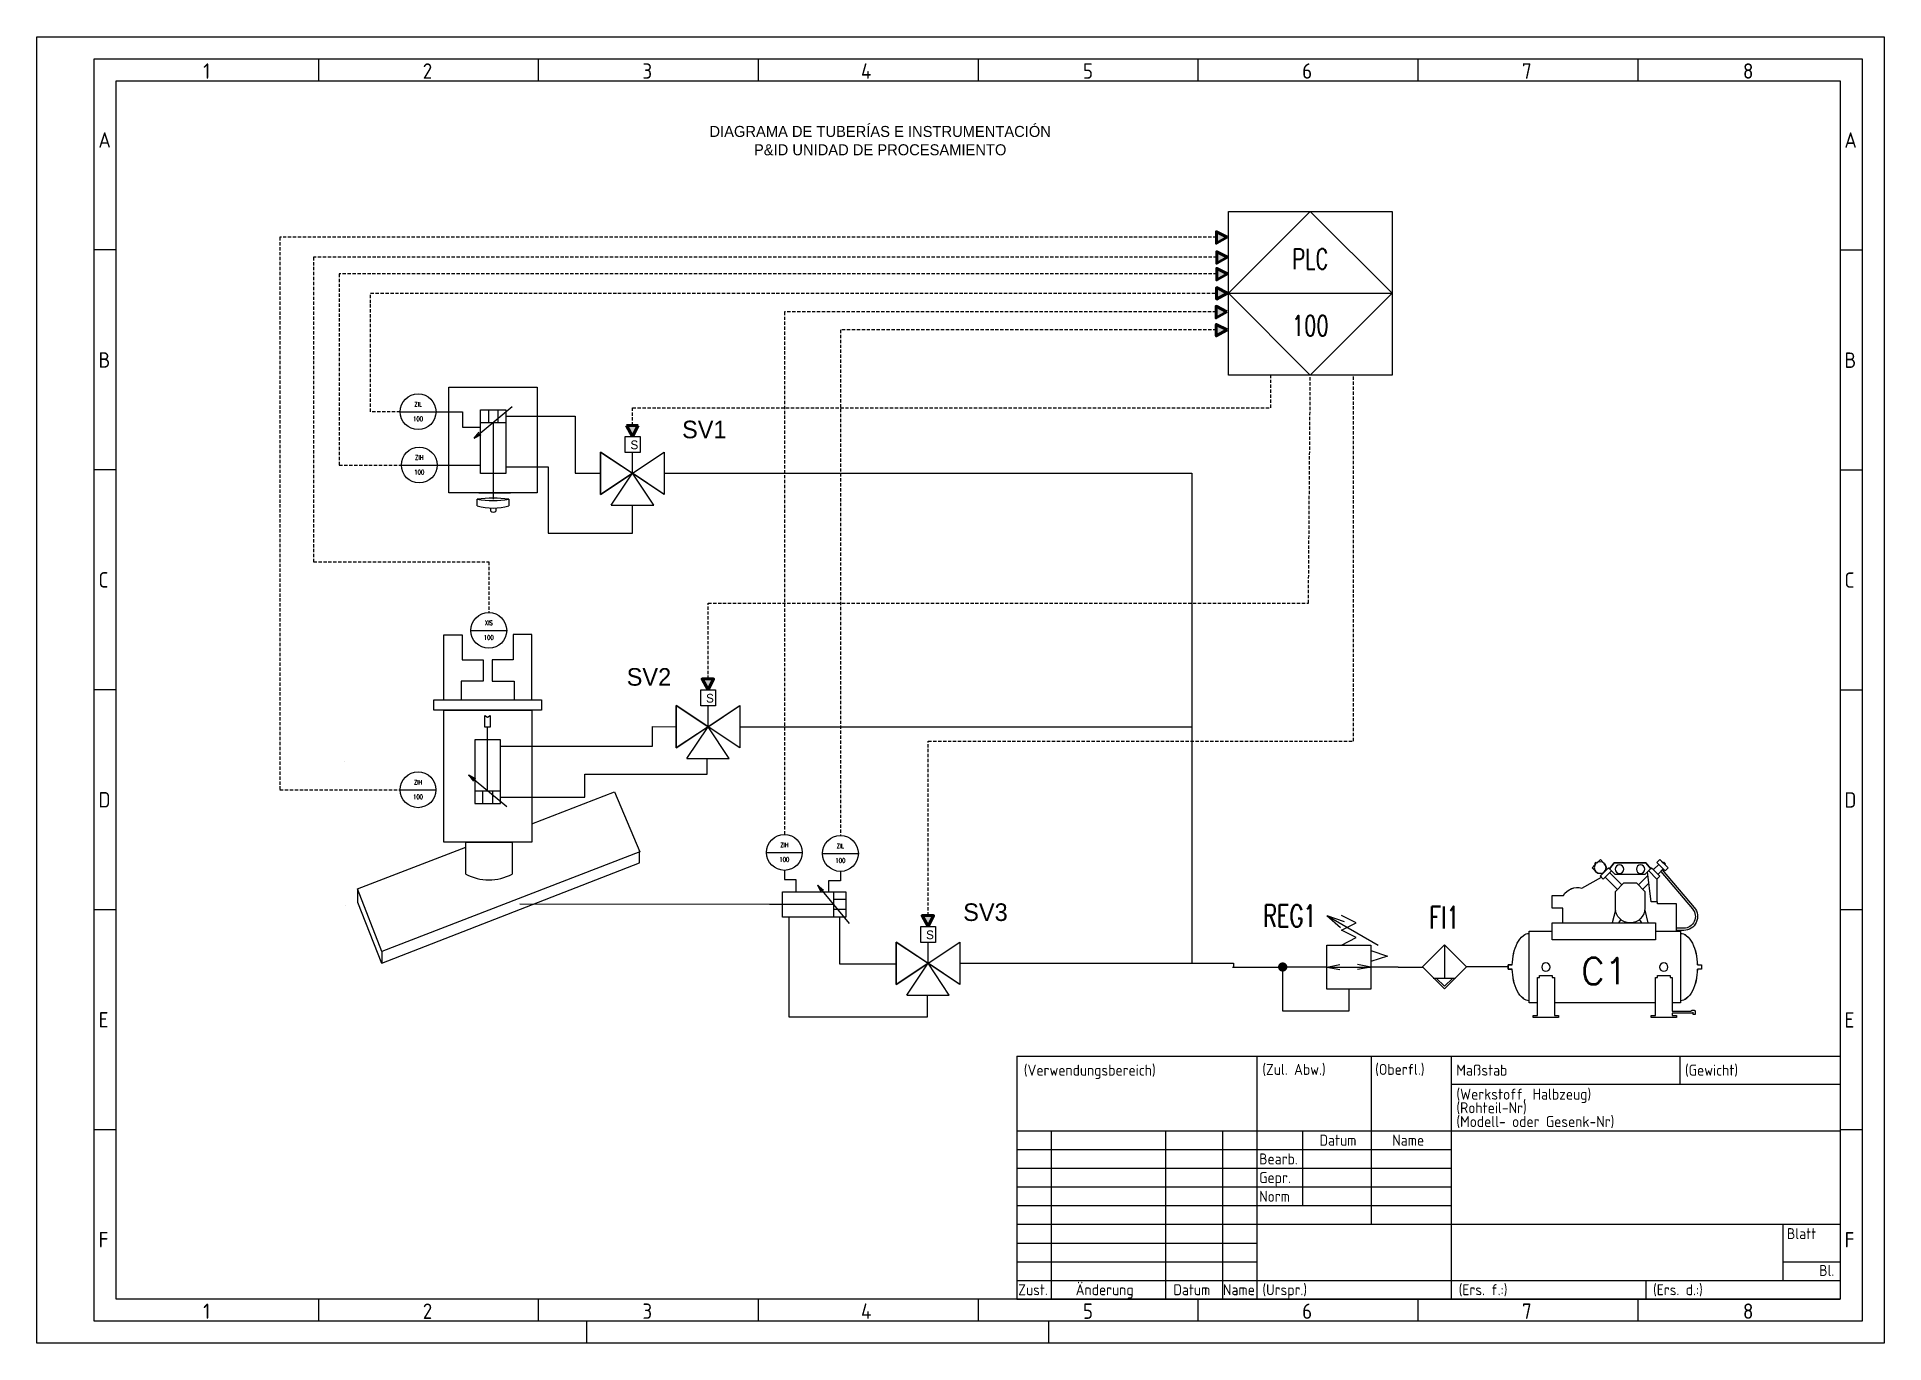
# Model space of a CAD drawing. Header units: millimetres. Extents: x 0 to 420, y 0 to 297.
import ezdxf
from ezdxf.enums import TextEntityAlignment as Align

# ---------------------------------------------------------------- set-up
doc = ezdxf.new("R2010")
doc.units = ezdxf.units.MM
doc.header["$LTSCALE"] = 6
doc.linetypes.add('DASHED', pattern=[0.75, 0.5, -0.25])
doc.linetypes.add('HIDDEN2', pattern=[0.1875, 0.125, -0.0625])
for name, color, linetype in [('025', 1, 'Continuous'), ('035', 5, 'Continuous'), ('05', 6, 'Continuous'), ('07', 7, 'Continuous'), ('RED_2.5mm^2', 1, 'Continuous'), ('SYMS', 7, 'Continuous'), ('TAGS', 51, 'Continuous')]:
    doc.layers.add(name, color=color, linetype=linetype)
doc.layers.add('Señal neumatica', color=1, linetype='Pneumatic Signal', lineweight=25, transparency=0.05)
doc.styles.add('ISO Proportional', font='isocp.shx')
doc.styles.add('WD', font='romans.shx')
doc.linetypes.add('Pneumatic Signal', pattern='A,0.25,[130,ltypeshp.shx,S=0.1,R=-30,X=0,Y=0],0.04,[130,ltypeshp.shx,S=0.1,R=-30,X=0,Y=0],1', length=1.29)

# ---------------------------------------------------------------- blocks, each defined once
blk = doc.blocks.new('DIN_border_a3')
at = {"layer": '035'}
for p, q in [((64, 292), (64, 287)), ((114, 292), (114, 287)), ((164, 292), (164, 287)), ((214, 292), (214, 287)), ((264, 292), (264, 287)), ((314, 292), (314, 287)), ((364, 292), (364, 287)), ((17.97, 248.58), (12.98, 248.58)), ((414.97, 248.54), (409.98, 248.54)), ((17.98, 198.54), (13, 198.54)), ((414.98, 198.5), (410, 198.5)), ((17.98, 148.54), (13, 148.54)), ((414.98, 148.5), (410, 148.5)), ((17.98, 98.54), (13, 98.54)), ((414.98, 98.5), (410, 98.5)), ((18, 48.5), (13.02, 48.5)), ((415, 48.46), (410.02, 48.46)), ((64, 10), (64, 5)), ((114, 10), (114, 5)), ((164, 10), (164, 5)), ((214, 10), (214, 5)), ((264, 10), (264, 5)), ((314, 10), (314, 5)), ((364, 10), (364, 5)), ((125, 0), (125, 5)), ((230, 5), (230, 0))]:
    blk.add_line(p, q, dxfattribs=at)
for points in [[(0, 297), (420, 297), (420, 0), (0, 0)], [(18, 287), (410, 287), (410, 10), (18, 10)]]:
    blk.add_lwpolyline(points, close=True, dxfattribs=at)
at = {"layer": '07'}
blk.add_lwpolyline([(13, 292), (415, 292), (415, 5), (13, 5)], close=True, dxfattribs=at)
at = {"layer": '035', "style": 'ISO Proportional'}
for s, p in [('1', (37.81, 287.5)), ('2', (87.73, 287.5)), ('3', (137.68, 287.5)), ('4', (187.38, 287.5)), ('5', (237.84, 287.5)), ('6', (287.69, 287.5)), ('7', (337.67, 287.5)), ('8', (387.92, 287.5)), ('A', (13.98, 271.83)), ('A', (410.98, 271.79)), ('B', (14, 221.79)), ('B', (411, 221.75)), ('C', (14, 171.79)), ('C', (411, 171.75)), ('D', (14, 121.79)), ('D', (411, 121.75)), ('E', (14.02, 71.75)), ('E', (411.02, 71.72)), ('F', (14.02, 21.75)), ('F', (411.02, 21.72)), ('1', (37.81, 5.5)), ('2', (87.73, 5.5)), ('3', (137.68, 5.5)), ('4', (187.38, 5.5)), ('5', (237.84, 5.5)), ('6', (287.69, 5.5)), ('7', (337.67, 5.5)), ('8', (387.92, 5.5))]:
    blk.add_text(s, height=3.5, dxfattribs=at).set_placement(p)
blk = doc.blocks.new('DIN_tblock_a3')
at = {"layer": '035'}
for p, q in [((-106.6, 55.25), (-106.6, 17)), ((-36.4, 55.25), (-36.4, 48.88)), ((-88.4, 48.88), (0, 48.88)), ((-179.4, 38.25), (-179.4, 0)), ((-153.4, 38.25), (-153.4, 0)), ((-140.4, 38.25), (-140.4, 0)), ((-122.2, 38.25), (-122.2, 21.25)), ((-187.2, 34), (-88.4, 34)), ((-187.2, 29.75), (-88.4, 29.75)), ((-187.2, 25.5), (-88.4, 25.5)), ((-187.2, 21.25), (-88.4, 21.25)), ((-187.2, 17), (-132.6, 17)), ((-187.2, 12.75), (-132.6, 12.75)), ((-187.2, 8.5), (-132.6, 8.5)), ((-13, 8.5), (0, 8.5)), ((-187.2, 4.25), (0, 4.25)), ((-44.2, 4.25), (-44.2, 0))]:
    blk.add_line(p, q, dxfattribs=at)
at = {"layer": '07'}
for p, q in [((-187.2, 55.25), (-187.2, 0)), ((-187.2, 55.25), (0, 55.25)), ((-132.6, 55.25), (-132.6, 0)), ((-88.4, 55.25), (-88.4, 0)), ((0, 55.25), (0, 0)), ((-187.2, 38.25), (0, 38.25)), ((-132.6, 17), (0, 17)), ((-13, 17), (-13, 4.25)), ((-187.2, 0), (0, 0)), ((-187.2, 0), (0, 0))]:
    blk.add_line(p, q, dxfattribs=at)
at = {"flags": 1}
blk.add_attdef('WD_TB', (-126.5, 11.32), '', height=2.5, dxfattribs=at)
at = {"layer": '025', "style": 'ISO Proportional'}
for s, p in [('(Verwendungsbereich)', (-185.6, 50.81)), ('Maßstab', (-87.27, 50.81)), ('(Gewicht)', (-35.27, 50.81)), ('(Werkstoff, Halbzeug)', (-87.24, 45.35)), ('(Rohteil-Nr)', (-87.24, 42.26)), ('(Modell- oder Gesenk-Nr)', (-87.24, 39.12)), ('Datum', (-118.37, 34.88)), ('Name', (-101.83, 34.88)), ('Bearb.', (-132.1, 30.62)), ('Gepr.', (-132.1, 26.38)), ('Norm', (-132.1, 22.12)), ('Blatt', (-12.09, 13.63)), ('Bl.', (-4.76, 5.26)), ('Zust.', (-186.89, 0.88)), ('Änderung', (-173.81, 0.88)), ('Datum', (-151.59, 0.88)), ('Name', (-140.32, 0.88)), ('(Urspr.)', (-131.35, 0.88)), ('(Ers. f.:) ', (-86.72, 0.88)), ('(Ers. d.:) ', (-42.52, 0.88))]:
    blk.add_text(s, height=2.5, dxfattribs=at).set_placement(p)
at = {"layer": '025', "char_height": 2.5, "attachment_point": 1, "style": 'ISO Proportional'}
for s, insert, width in [('(Zul. Abw.)', (-131.37, 53.48), 24.7674), ('(Oberfl.)', (-105.71, 53.48), 17.3141)]:
    blk.add_mtext(s, dxfattribs=dict(at, insert=insert, width=width))
at = {"layer": '025', "style": 'ISO Proportional'}
for tag, p in [('MAßSTAB', (-71.61, 50.81)), ('BEARBEIT.', (-121.54, 30.71)), ('GEPRÜFT', (-121.54, 26.46)), ('NAME', (-105.28, 30.71)), ('NAME', (-105.28, 26.46))]:
    blk.add_attdef(tag, p, '', height=2.5, dxfattribs=at)
at = {"layer": '05', "style": 'ISO Proportional'}
for tag, p in [('BENENNUNG', (-44.41, 27.21)), ('ZEICHNUNGSNUMMER', (-50.75, 10.32))]:
    blk.add_attdef(tag, text='', height=5, dxfattribs=at).set_placement(p, align=Align.MIDDLE)
blk = doc.blocks.new('HIN1_INFRONT_MAIN_PLC')
for p, q in [((-0.5, -0.5), (-0.5, 0.5)), ((-0.5, 0.5), (0.5, 0.5)), ((0.5, 0.5), (0.5, -0.5)), ((0.5, -0.5), (-0.5, -0.5))]:
    blk.add_line(p, q)
at = {"ltscale": 0.127}
blk.add_line((-0.5, 0), (0.5, 0), dxfattribs=at)
at = {"ltscale": 25.4, "flags": 128}
blk.add_lwpolyline([(0, 0.5), (-0.5, 0), (0, -0.5), (0.5, 0)], close=True, dxfattribs=at)
at = {"ltscale": 3.2258, "flags": 128}
blk.add_lwpolyline([(0, 0.5), (-0.5, 0), (0, -0.5), (0.5, 0)], close=True, dxfattribs=at)
blk.add_lwpolyline([(0, 0.5), (-0.5, 0), (0, -0.5), (0.5, 0)], close=True, dxfattribs=at)
at = {"style": 'WD', "width": 0.7}
for tag, p, height in [('TERM04', (0.021, 0.531), 0.0625), ('X2TERM04', (0, 0.5), 0.005), ('X4TERM01', (-0.5, 0), 0.005), ('X1TERM03', (0.5, 0), 0.005), ('TERM03', (0.522, 0.018), 0.0625), ('RATING1', (0.548, -0.168), 0.125), ('DESC1', (0.548, -0.327), 0.125), ('DESC2', (0.548, -0.517), 0.125), ('X8TERM02', (0, -0.5), 0.005), ('TERM02', (0.023, -0.581), 0.0625), ('DESC3', (0.548, -0.697), 0.125), ('WDTAGALT', (0.548, -0.872), 0.125)]:
    blk.add_attdef(tag, p, '', height=height, dxfattribs=at)
for tag, height, p in [('INST', 0.125, (-0.582, 0.416)), ('LOC', 0.125, (-0.582, 0.254)), ('TERM01', 0.0625, (-0.524, 0.018))]:
    blk.add_attdef(tag, text='', height=height, dxfattribs=at).set_placement(p, align=Align.RIGHT)
blk.add_attdef('XREF', text='', height=0.0625, rotation=0.0625, dxfattribs=at).set_placement((0.63, 0.377), align=Align.TOP_CENTER)
for tag, p in [('TAG1_PART1', (0, 0.147)), ('TAG1_PART2', (0, -0.26))]:
    blk.add_attdef(tag, text='', height=0.125, dxfattribs=at).set_placement(p, align=Align.CENTER)
at = {"style": 'WD', "width": 0.7, "flags": 1}
for tag, p in [('WDTYPE', (-0.577, -0.17)), ('FAMILY', (-0.579, -0.223)), ('CAT', (-0.587, -0.253)), ('MFG', (-0.586, -0.28)), ('ASSYCODE', (-0.566, -0.306))]:
    blk.add_attdef(tag, text='', height=0.01, dxfattribs=at).set_placement(p, align=Align.CENTER)
blk = doc.blocks.new('HCY1_SGL_VAR_CUSH')
for p, q in [((0.031, 0), (0, 0)), ((0.031, 0.062), (0.031, -0.563)), ((0.281, 0.062), (0.031, 0.062)), ((0.109, -0.062), (0.109, 0.062)), ((0.203, 0.062), (0.203, -0.062)), ((0.281, -0.563), (0.281, 0.062)), ((0.281, -0.062), (0.031, -0.062)), ((0.156, -0.062), (0.156, -0.688)), ((0.344, -0.218), (0.275, -0.181)), ((0.344, -0.218), (0.295, -0.158)), ((0.031, -0.5), (0, -0.5)), ((0.031, -0.563), (0.281, -0.563))]:
    blk.add_line(p, q)
blk.add_lwpolyline([(0.344, -0.218), (-0.031, 0.093), (-0.031, 0.093)])
at = {"style": 'WD'}
for tag, p, height, flags in [('WDBLKNAM', (0.218, 0.25), 0.01, 9), ('FAMILY', (0.219, 0.219), 0.01, 9), ('X4TERM01', (0, 0), 0.005, 1), ('WDTYPE', (0.062, 0.062), 0.01, 1), ('X4TERM02', (0, -0.5), 0.005, 1)]:
    blk.add_attdef(tag, p, '', height=height, dxfattribs=dict(at, flags=flags))
at = {"linetype": 'Continuous', "style": 'WD', "flags": 9}
for tag, p in [('CAT', (0.219, 0.188)), ('ASSYCODE', (0.219, 0.125)), ('MFG', (0.219, 0.156))]:
    blk.add_attdef(tag, p, '', height=0.01, dxfattribs=at)
at = {"style": 'WD', "width": 0.7}
for tag, height, p in [('TERM01', 0.0625, (-0.062, 0.031)), ('TERM02', 0.0625, (-0.062, -0.469)), ('DESC1', 0.125, (0.062, -0.75)), ('DESC2', 0.125, (0.077, -0.906)), ('DESC3', 0.125, (0.077, -1.062)), ('WDTAGALT', 0.125, (0.077, -1.219))]:
    blk.add_attdef(tag, text='', height=height, dxfattribs=at).set_placement(p, align=Align.RIGHT)
at = {"style": 'WD'}
blk.add_attdef('XREF', (0.406, 0), '', height=0.0625, dxfattribs=at)
at = {"style": 'WD', "width": 0.7}
for tag, p in [('INST', (0.406, -0.156)), ('TAG1', (0.406, -0.469)), ('LOC', (0.406, -0.312)), ('RATING1', (0.25, -0.75))]:
    blk.add_attdef(tag, p, '', height=0.125, dxfattribs=at)
blk = doc.blocks.new('HIN1_INFRONT_MAIN')
at = {"ltscale": 0.127}
blk.add_line((-0.5, 0), (0.5, 0), dxfattribs=at)
at = {"ltscale": 3.2258}
blk.add_circle((0, 0), 0.5, dxfattribs=at)
at = {"style": 'WD', "width": 0.7}
for tag, height, p in [('INST', 0.125, (-0.481, 0.455)), ('TERM01', 0.0625, (-0.524, 0.018)), ('LOC', 0.125, (-0.481, 0.293))]:
    blk.add_attdef(tag, text='', height=height, dxfattribs=at).set_placement(p, align=Align.RIGHT)
for tag, p, height in [('TERM04', (0.021, 0.531), 0.0625), ('X4TERM01', (-0.5, 0), 0.005), ('X2TERM04', (0, 0.5), 0.005), ('X1TERM03', (0.5, 0), 0.005), ('TERM03', (0.522, 0.018), 0.0625), ('X8TERM02', (0, -0.5), 0.005), ('RATING1', (0.513, -0.162), 0.125), ('DESC1', (0.513, -0.321), 0.125), ('DESC2', (0.513, -0.51), 0.125), ('TERM02', (0.023, -0.581), 0.0625), ('WDTAGALT', (0.513, -0.866), 0.125), ('DESC3', (0.513, -0.691), 0.125)]:
    blk.add_attdef(tag, p, '', height=height, dxfattribs=at)
for tag, p in [('TAG1_PART1', (0, 0.147)), ('TAG1_PART2', (0, -0.26))]:
    blk.add_attdef(tag, text='', height=0.125, dxfattribs=at).set_placement(p, align=Align.CENTER)
blk.add_attdef('XREF', text='', height=0.0625, rotation=0.0625, dxfattribs=at).set_placement((0.546, 0.412), align=Align.TOP_CENTER)
at = {"style": 'WD', "width": 0.7, "flags": 1}
for tag, p in [('WDTYPE', (-0.535, -0.17)), ('CAT', (-0.546, -0.253)), ('MFG', (-0.544, -0.28)), ('FAMILY', (-0.537, -0.223)), ('ASSYCODE', (-0.525, -0.306))]:
    blk.add_attdef(tag, text='', height=0.01, dxfattribs=at).set_placement(p, align=Align.CENTER)
blk = doc.blocks.new('HGVA1_3WAY_VALVE2')
at = {"ltscale": 3.2258}
for p, q in [((0.375, 0.25), (-0.375, -0.25)), ((-0.375, 0.25), (0.375, -0.25)), ((-0.375, -0.25), (-0.375, 0.25)), ((-0.25, 0.375), (0, 0)), ((0.25, 0.375), (-0.25, 0.375)), ((0.25, 0.375), (0, 0)), ((0.375, -0.25), (0.375, 0.25))]:
    blk.add_line(p, q, dxfattribs=at)
at = {"ltscale": 25.4, "flags": 128}
for points in [[(-0.375, 0.25), (0, 0), (-0.375, -0.25)], [(0.375, -0.25), (0, 0), (0.375, 0.25)]]:
    blk.add_lwpolyline(points, close=True, dxfattribs=at)
at = {"style": 'WD', "flags": 1}
for tag, p in [('INST', (-0.428, 0.766)), ('LOC', (-0.428, 0.583)), ('TAG1', (-0.427, 0.399))]:
    blk.add_attdef(tag, text='', height=0.125, dxfattribs=at).set_placement(p, align=Align.RIGHT)
at = {"style": 'WD'}
for tag, p, height in [('TERM04', (0.018, 0.402), 0.0625), ('X2TERM04', (0.019, 0.375), 0.005), ('X4TERM01', (-0.375, 0), 0.005), ('X8TERM02', (0, 0), 0.005), ('X1TERM03', (0.375, 0), 0.005), ('TERM03', (0.406, 0.036), 0.0625), ('RATING1', (0.39, -0.155), 0.125), ('DESC1', (0.39, -0.327), 0.125), ('TERM02', (0.029, -0.339), 0.0625), ('DESC2', (0.39, -0.511), 0.125), ('DESC3', (0.39, -0.701), 0.125), ('WDTAGALT', (0.39, -0.874), 0.125)]:
    blk.add_attdef(tag, p, '', height=height, dxfattribs=at)
blk.add_attdef('XREF', text='', height=0.0625, rotation=0.0625, dxfattribs=at).set_placement((0.541, 0.268), align=Align.TOP_CENTER)
blk.add_attdef('TERM01', text='', height=0.0625, dxfattribs=at).set_placement((-0.399, 0.018), align=Align.RIGHT)
at = {"style": 'WD', "flags": 1}
for tag, p in [('FAMILY', (-0.482, -0.121)), ('WDTYPE', (-0.475, -0.062)), ('CAT', (-0.482, -0.165)), ('MFG', (-0.481, -0.197)), ('ASSYCODE', (-0.453, -0.226))]:
    blk.add_attdef(tag, text='', height=0.01, dxfattribs=at).set_placement(p, align=Align.CENTER)
blk = doc.blocks.new('VC1_AIR_COMPRESSOR')
at = {"ltscale": 3.2258}
for p, q in [((-0.031, -0.063), (-0.031, 0)), ((-0.031, 0), (0.032, 0)), ((0.032, 0), (0.032, -0.063)), ((0.532, -0.313), (-0.531, -0.313)), ((-0.531, -0.313), (-0.531, -0.656)), ((0.157, -0.469), (0.126, -0.469)), ((0.126, -0.469), (0.126, -0.656)), ((0.719, -0.438), (0.157, -0.438)), ((0.157, -0.438), (0.157, -0.469)), ((0.532, -0.438), (0.532, -0.313)), ((0.751, -0.375), (0.719, -0.375)), ((0.719, -0.375), (0.719, -0.438)), ((0.751, -0.75), (0.751, -0.375)), ((-0.874, -0.656), (-1.062, -0.656)), ((-1.062, -0.656), (-1.062, -0.822)), ((-0.874, -0.813), (-0.874, -0.656)), ((-0.656, -0.813), (-0.874, -0.813)), ((-0.406, -0.656), (-0.656, -0.656)), ((-0.656, -0.656), (-0.656, -2.188)), ((-0.406, -2.188), (-0.406, -0.656)), ((0.126, -0.656), (0.157, -0.656)), ((0.157, -0.656), (0.157, -0.688)), ((0.157, -0.688), (0.719, -0.688)), ((0.532, -2.188), (0.532, -0.688)), ((0.719, -0.688), (0.719, -0.75)), ((0.719, -0.75), (0.751, -0.75)), ((-1.553, -1.328), (-1.596, -1.371)), ((-1.596, -1.371), (-1.551, -1.415)), ((-1.534, -1.287), (-1.556, -1.309)), ((-1.556, -1.309), (-1.545, -1.32)), ((-1.523, -1.298), (-1.534, -1.287)), ((-1.473, -1.248), (-1.516, -1.291)), ((-1.474, -1.492), (-1.351, -1.369)), ((-1.428, -1.292), (-1.473, -1.248)), ((-1.43, -1.293), (-1.428, -1.292)), ((-1.351, -1.369), (-1.307, -1.413)), ((-1.172, -1.098), (-1.333, -1.388)), ((-1.551, -1.415), (-1.55, -1.414)), ((-1.546, -1.578), (-1.46, -1.506)), ((-1.546, -2.047), (-1.546, -1.578)), ((-1.374, -1.592), (-1.474, -1.492)), ((-1.446, -1.464), (-1.455, -1.454)), ((-1.307, -1.413), (-1.43, -1.536)), ((-1.22, -1.689), (-1.402, -1.508)), ((-1.379, -1.397), (-1.389, -1.388)), ((-1.374, -2.033), (-1.374, -1.592)), ((-1.154, -1.623), (-1.335, -1.442)), ((-1.124, -1.594), (-1.249, -1.719)), ((-0.874, -1.594), (-1.124, -1.594)), ((-0.843, -1.594), (-0.656, -1.547)), ((-0.703, -1.672), (-0.656, -1.641)), ((-1.249, -1.719), (-1.249, -1.906)), ((-1.249, -1.906), (-1.124, -2.031)), ((-1.46, -2.119), (-1.546, -2.047)), ((-1.446, -2.161), (-1.523, -2.239)), ((-1.474, -2.133), (-1.374, -2.033)), ((-1.351, -2.256), (-1.474, -2.133)), ((-1.43, -2.089), (-1.307, -2.212)), ((-0.968, -2.125), (-1.412, -2.071)), ((-1.22, -1.936), (-1.361, -2.077)), ((-1.154, -2.002), (-1.243, -2.091)), ((-1.124, -2.031), (-0.874, -2.031)), ((-0.968, -2.219), (-0.968, -2.125)), ((-0.843, -2.031), (-0.656, -2.078)), ((-0.703, -1.953), (-0.656, -1.984)), ((-0.656, -2.188), (-0.406, -2.188)), ((-0.531, -2.188), (-0.531, -2.563)), ((0.719, -2.188), (0.157, -2.188)), ((0.157, -2.188), (0.157, -2.219)), ((0.751, -2.125), (0.719, -2.125)), ((0.719, -2.125), (0.719, -2.188)), ((-1.596, -2.255), (-1.551, -2.21)), ((-1.473, -2.377), (-1.596, -2.255)), ((-1.556, -2.316), (-1.545, -2.305)), ((-1.534, -2.338), (-1.556, -2.316)), ((-1.551, -2.21), (-1.428, -2.333)), ((-1.523, -2.327), (-1.534, -2.338)), ((-1.428, -2.333), (-1.473, -2.377)), ((-1.379, -2.228), (-1.457, -2.305)), ((-1.442, -2.29), (-0.883, -2.766)), ((-1.42, -2.268), (-0.862, -2.742)), ((-1.307, -2.212), (-1.351, -2.256)), ((-1.307, -2.212), (-0.968, -2.212)), ((-0.937, -2.219), (-0.968, -2.219)), ((-0.937, -2.5), (-0.937, -2.219)), ((0.157, -2.219), (0.126, -2.219)), ((0.126, -2.219), (0.126, -2.406)), ((0.126, -2.406), (0.157, -2.406)), ((0.157, -2.406), (0.157, -2.438)), ((0.157, -2.438), (0.657, -2.438)), ((0.532, -2.563), (0.532, -2.438)), ((0.657, -2.438), (0.657, -2.719)), ((0.688, -2.734), (0.688, -2.438)), ((0.688, -2.438), (0.719, -2.438)), ((0.719, -2.438), (0.719, -2.5)), ((-0.531, -2.5), (-0.937, -2.5)), ((-0.575, -2.609), (-0.575, -2.5)), ((-0.544, -2.609), (-0.544, -2.5)), ((-0.531, -2.563), (0.532, -2.563)), ((0.672, -2.75), (0.688, -2.734)), ((0.719, -2.5), (0.751, -2.5)), ((-0.031, -2.812), (-0.031, -2.875)), ((-0.031, -2.875), (0.032, -2.875)), ((0.032, -2.875), (0.032, -2.812)), ((0.657, -2.781), (0.704, -2.781)), ((0.704, -2.75), (0.672, -2.75)), ((0.704, -2.781), (0.704, -2.75))]:
    blk.add_line(p, q, dxfattribs=at)
at = {"ltscale": 25.4, "flags": 128}
blk.add_lwpolyline([(-0.202, -0.083, 0.064948), (-0.353, -0.136, 0.104203), (-0.469, -0.228, 0.174705), (-0.499, -0.313), (-0.531, -0.313), (-0.531, -0.656), (-0.656, -0.656), (-0.656, -0.813), (-0.874, -0.813), (-0.874, -0.656), (-1.062, -0.656), (-1.062, -0.822, 0.339438), (-1.172, -1.098), (-1.333, -1.388), (-1.351, -1.369), (-1.379, -1.397), (-1.389, -1.388, 0.324447), (-1.43, -1.293), (-1.428, -1.292), (-1.473, -1.248), (-1.523, -1.298), (-1.534, -1.287), (-1.556, -1.309), (-1.545, -1.32), (-1.596, -1.371), (-1.551, -1.415), (-1.55, -1.414, 0.324447), (-1.455, -1.454), (-1.446, -1.464), (-1.474, -1.492), (-1.46, -1.506), (-1.546, -1.578), (-1.546, -2.047), (-1.46, -2.119), (-1.474, -2.133), (-1.446, -2.161), (-1.523, -2.239), (-1.551, -2.21), (-1.596, -2.255), (-1.545, -2.305), (-1.556, -2.316), (-1.534, -2.338), (-1.523, -2.327), (-1.473, -2.377), (-1.428, -2.333), (-1.457, -2.305), (-1.442, -2.29), (-0.883, -2.766, 0.639378), (-0.544, -2.609), (-0.544, -2.5), (-0.531, -2.5), (-0.531, -2.563), (-0.499, -2.563, 0.174705), (-0.469, -2.647, 0.104203), (-0.353, -2.739, 0.064948), (-0.202, -2.792, 0.043245), (-0.031, -2.812), (-0.031, -2.875), (0.032, -2.875), (0.032, -2.812, 0.043245), (0.203, -2.792, 0.064948), (0.354, -2.739, 0.104203), (0.47, -2.647, 0.174705), (0.501, -2.563), (0.532, -2.563), (0.532, -2.438), (0.657, -2.438), (0.657, -2.719, 0.168649), (0.651, -2.721, 0.105215), (0.645, -2.728, 0.067398), (0.642, -2.737, 0.053549), (0.64, -2.75, 0.053549), (0.642, -2.763, 0.067398), (0.645, -2.772, 0.105215), (0.651, -2.779, 0.168649), (0.657, -2.781), (0.704, -2.781), (0.704, -2.75), (0.672, -2.75), (0.688, -2.734), (0.688, -2.438), (0.719, -2.438), (0.719, -2.5), (0.751, -2.5), (0.751, -2.125), (0.719, -2.125), (0.719, -2.188), (0.532, -2.188), (0.532, -0.688), (0.719, -0.688), (0.719, -0.75), (0.751, -0.75), (0.751, -0.375), (0.719, -0.375), (0.719, -0.438), (0.532, -0.438), (0.532, -0.313), (0.501, -0.313, 0.174705), (0.47, -0.228, 0.104203), (0.354, -0.136, 0.064948), (0.203, -0.083, 0.043245), (0.032, -0.063), (0.032, 0), (-0.031, 0), (-0.031, -0.063, 0.043245)], format="xyb", close=True, dxfattribs=at)
at = {"ltscale": 3.2258}
for centre, radius in [((0.001, -0.563), 0.0625), ((-1.475, -1.368), 0.0879), ((-1.453, -1.656), 0.0625), ((-1.453, -1.969), 0.0625), ((0.001, -2.313), 0.0625)]:
    blk.add_circle(centre, radius, dxfattribs=at)
for centre, radius, start, end in [((-0.367, -0.313), 0.133, 140.3607, 180), ((-0.192, -0.457), 0.359, 116.5651, 140.3607), ((-0.076, -0.69), 0.619, 101.7009, 116.5651), ((0.001, -1.06), 0.997, 91.796, 101.7009), ((0.001, -1.06), 0.997, 78.2991, 88.204), ((0.077, -0.69), 0.619, 63.4349, 78.2991), ((0.194, -0.457), 0.359, 39.6393, 63.4349), ((0.368, -0.313), 0.133, 0, 39.6393), ((-0.937, -1.031), 0.244, 120.807, 195.8036), ((-0.874, -1.813), 0.219, 270, 90), ((-0.749, -2.609), 0.206, 229.6241, 0), ((-0.749, -2.609), 0.174, 229.6241, 360), ((-0.367, -2.563), 0.133, 180, 219.6393), ((-0.192, -2.418), 0.359, 219.6393, 243.4349), ((-0.076, -2.185), 0.619, 243.4349, 258.2991), ((0.077, -2.185), 0.619, 281.7009, 296.5651), ((0.194, -2.418), 0.359, 296.5651, 320.3607), ((0.368, -2.563), 0.133, 320.3607, 0), ((0.7, -2.75), 0.0594, 167.7393, 180), ((0.679, -2.745), 0.0376, 152.3162, 167.7393), ((0.665, -2.738), 0.0225, 128.2912, 152.3162), ((0.657, -2.728), 0.00906, 90, 128.2912), ((0.001, -1.815), 0.997, 258.2991, 268.204), ((0.001, -1.815), 0.997, 271.796, 281.7009), ((0.7, -2.75), 0.0594, 180, 192.2607), ((0.679, -2.755), 0.0376, 192.2607, 207.6838), ((0.665, -2.762), 0.0225, 207.6838, 231.7088), ((0.657, -2.772), 0.00906, 231.7088, 270)]:
    blk.add_arc(centre, radius, start, end, dxfattribs=at)
at = {"style": 'WD'}
for tag, p, height in [('X2TERM02', (0, 0), 0.005), ('TERM02', (0.005, 0.003), 0.0625), ('RATING1', (0.639, -1.128), 0.125), ('DESC1', (0.639, -1.344), 0.125), ('DESC2', (0.639, -1.528), 0.125), ('DESC3', (0.639, -1.718), 0.125), ('WDTAGALT', (0.657, -1.903), 0.125), ('X8TERM01', (0.001, -2.875), 0.005), ('TERM01', (0.006, -2.946), 0.0625)]:
    blk.add_attdef(tag, p, '', height=height, dxfattribs=at)
blk.add_attdef('XREF', (0.599, -0.224), '', height=0.0625, rotation=0.0625, dxfattribs=at)
for tag, p in [('LOC', (0.054, -1.461)), ('INST', (0.078, -1.3)), ('TAG1', (0.072, -1.67))]:
    blk.add_attdef(tag, text='', height=0.125, dxfattribs=at).set_placement(p, align=Align.CENTER)
at = {"style": 'WD', "flags": 1}
for tag, p in [('WDTYPE', (0.262, -2.143)), ('FAMILY', (0.396, -2.039)), ('CAT', (0.393, -2.07)), ('MFG', (0.395, -2.106)), ('ASSYCODE', (0.423, -2.141))]:
    blk.add_attdef(tag, text='', height=0.01, dxfattribs=at).set_placement(p, align=Align.CENTER)
blk = doc.blocks.new('HVL1_AIR_PRESS_REG')
for p, q in [((0.239, 0.251), (0.323, 0.292)), ((0.323, 0.209), (0.239, 0.251)), ((0.407, 0.292), (0.308, 0.259)), ((0.407, 0.292), (0.328, 0.224)), ((0.407, 0.125), (0.156, 0.125)), ((0.156, 0.125), (0.156, -0.125)), ((0.239, 0.167), (0.323, 0.209)), ((0.323, 0.125), (0.239, 0.167)), ((0.407, -0.125), (0.407, 0.125)), ((0, 0), (0.167, 0)), ((0.156, 0.094), (0.062, 0.062)), ((0.062, 0.062), (0.156, 0.031)), ((0.156, 0.102), (0.156, 0.018)), ((0.156, 0), (0.231, 0.015)), ((0.156, 0), (0.231, -0.015)), ((0.407, 0), (0.332, 0.015)), ((0.407, 0), (0.332, -0.015)), ((0.406, 0), (0.657, 0)), ((0.156, -0.125), (0.407, -0.125))]:
    blk.add_line(p, q)
at = {"linetype": 'DASHED'}
for p, q in [((0.657, -0.251), (0.657, 0)), ((0.281, -0.125), (0.281, -0.251)), ((0.281, -0.251), (0.657, -0.251))]:
    blk.add_line(p, q, dxfattribs=at)
for points in [[(0.407, 0.292), (0.114, 0.125), (0.114, 0.125)], [(0.407, 0), (0.156, 0), (0.156, 0)]]:
    blk.add_lwpolyline(points)
at = {"const_width": 0.0267}
blk.add_lwpolyline([(0.644, 0, 1), (0.67, 0, 1)], format="xyb", close=True, dxfattribs=at)
at = {"style": 'WD', "width": 0.7}
for tag, p, height in [('DESC1', (0.5, 0.656), 0.125), ('DESC2', (0.5, 0.5), 0.125), ('DESC3', (0.5, 0.344), 0.125), ('WDTAGALT', (0.5, 0.188), 0.125), ('TERM02', (0.656, 0.031), 0.0625)]:
    blk.add_attdef(tag, p, '', height=height, dxfattribs=at)
for tag, height, p in [('INST', 0.125, (0.094, 0.531)), ('LOC', 0.125, (0.094, 0.375)), ('TAG1', 0.125, (0.094, 0.219)), ('TERM01', 0.0625, (0.031, 0.031)), ('RATING1', 0.125, (0.156, -0.312))]:
    blk.add_attdef(tag, text='', height=height, dxfattribs=at).set_placement(p, align=Align.RIGHT)
at = {"style": 'WD'}
for tag, p, height, flags in [('X4TERM01', (0, 0), 0.005, 1), ('WDTYPE', (0.062, 0.062), 0.01, 1), ('X1TERM02', (0.668, 0), 0.005, 1), ('WDBLKNAM', (0.499, -0.063), 0.01, 9), ('FAMILY', (0.5, -0.094), 0.01, 9)]:
    blk.add_attdef(tag, p, '', height=height, dxfattribs=dict(at, flags=flags))
at = {"linetype": 'Continuous', "style": 'WD', "flags": 9}
for tag, p in [('ASSYCODE', (0.5, -0.188)), ('CAT', (0.5, -0.125)), ('MFG', (0.5, -0.156))]:
    blk.add_attdef(tag, p, '', height=0.01, dxfattribs=at)
at = {"style": 'WD'}
blk.add_attdef('XREF', (0.719, -0.188), '', height=0.0625, dxfattribs=at)
blk = doc.blocks.new('HFL1_AIR_FILT')
for p, q in [((0.125, 0.125), (0, 0)), ((0.25, 0), (0.125, 0.125)), ((0, 0), (0.125, -0.125)), ((0.062, -0.063), (0.188, -0.063)), ((0.078, -0.063), (0.125, -0.109)), ((0.125, -0.125), (0.25, 0)), ((0.125, -0.109), (0.172, -0.063))]:
    blk.add_line(p, q)
at = {"linetype": 'DASHED'}
blk.add_line((0.125, 0.125), (0.125, -0.063), dxfattribs=at)
at = {"style": 'WD', "width": 0.7}
for tag, p in [('INST', (0.119, 0.531)), ('LOC', (0.119, 0.375)), ('TAG1', (0.125, 0.219)), ('DESC1', (0.125, -0.312)), ('DESC2', (0.14, -0.469)), ('DESC3', (0.14, -0.625)), ('WDTAGALT', (0.14, -0.781))]:
    blk.add_attdef(tag, text='', height=0.125, dxfattribs=at).set_placement(p, align=Align.CENTER)
blk.add_attdef('TERM01', text='', height=0.0625, dxfattribs=at).set_placement((0, 0.031), align=Align.RIGHT)
at = {"style": 'WD'}
for tag, p, height, flags in [('X4TERM01', (0, 0), 0.005, 1), ('WDTYPE', (0.062, 0.062), 0.01, 1), ('WDBLKNAM', (0.124, 0.062), 0.01, 9), ('FAMILY', (0.125, 0.031), 0.01, 9), ('X1TERM02', (0.25, 0), 0.005, 1)]:
    blk.add_attdef(tag, p, '', height=height, dxfattribs=dict(at, flags=flags))
at = {"style": 'WD', "width": 0.7}
for tag, p, height in [('TERM02', (0.25, 0.031), 0.0625), ('RATING1', (0.281, -0.156), 0.125)]:
    blk.add_attdef(tag, p, '', height=height, dxfattribs=at)
at = {"style": 'WD'}
blk.add_attdef('XREF', text='', height=0.0625, dxfattribs=at).set_placement((0, -0.125), align=Align.RIGHT)
at = {"linetype": 'Continuous', "style": 'WD', "flags": 9}
for tag, p in [('ASSYCODE', (0.15, -0.05)), ('MFG', (0.148, -0.032)), ('CAT', (0.15, -0.013))]:
    blk.add_attdef(tag, text='', height=0.01, dxfattribs=at).set_placement(p, align=Align.CENTER)

msp = doc.modelspace()

# ---------------------------------------------------------------- hatches: boundary and pattern name
at = {"linetype": 'Pneumatic Signal'}
h = msp.add_hatch(color=3, dxfattribs=at)
h.dxf.hatch_style = 1
h.paths.add_polyline_path([(270.66, 251.47), (268.2, 252.7), (268.2, 251.47), (268.2, 250.08)])
h.paths.add_polyline_path([(270.74, 246.94), (268.27, 248.17), (268.27, 246.94), (268.27, 245.55)])
h.paths.add_polyline_path([(270.72, 243.14), (268.26, 244.37), (268.26, 243.14), (268.26, 241.75)])
h.paths.add_polyline_path([(270.68, 238.77), (268.22, 240.01), (268.22, 238.77), (268.22, 237.39)])
h.paths.add_polyline_path([(270.58, 234.51), (268.11, 235.75), (268.11, 234.51), (268.11, 233.12)])
h.paths.add_polyline_path([(270.63, 230.4), (268.17, 231.64), (268.17, 230.4), (268.17, 229.02)])
h = msp.add_hatch(color=1, dxfattribs=at)
h.dxf.hatch_style = 1
h.paths.add_polyline_path([(152.62, 148.54), (153.86, 151.01), (152.62, 151.01), (151.23, 151.01)])
h.paths.add_polyline_path([(202.66, 94.74), (203.89, 97.21), (202.66, 97.21), (201.27, 97.21)])
h.paths.add_polyline_path([(134.05, 208.63), (135.44, 206.17), (136.67, 208.63), (135.44, 208.63)])

# ---------------------------------------------------------------- linework, layer by layer
at = {"color": 3, "linetype": 'HIDDEN2'}
for points in [[(268.2, 251.47), (55.25, 251.47), (55.25, 125.81), (82.58, 125.81)], [(268.27, 246.94), (62.88, 246.94), (62.88, 177.64), (102.74, 177.64), (102.74, 166.13)], [(268.26, 243.14), (68.75, 243.14), (68.75, 199.66), (82.86, 199.66)], [(268.11, 234.51), (169.95, 234.51), (169.95, 115.63)], [(268.17, 230.4), (182.7, 230.4), (182.7, 115.4)]]:
    msp.add_lwpolyline(points, dxfattribs=at)
at = {"color": 3, "linetype": 'HIDDEN2', "elevation": -5}
msp.add_lwpolyline([(82.6, 211.78), (75.87, 211.78), (75.87, 226.49), (75.87, 233.21), (75.87, 236.5), (75.87, 238.77), (268.22, 238.77)], dxfattribs=at)
at = {"color": 1, "linetype": 'HIDDEN2'}
for points in [[(135.44, 208.63), (135.44, 212.69), (280.56, 212.69), (280.56, 220.09)], [(152.62, 151.01), (152.62, 168.26), (289.12, 168.26), (289.54, 220.09)], [(202.66, 97.21), (202.66, 136.88), (299.37, 136.88), (299.37, 220.09)]]:
    msp.add_lwpolyline(points, dxfattribs=at)
for points in [[(93.64, 217.37), (113.74, 217.37), (113.74, 193.32), (93.64, 193.32)], [(133.75, 206.17), (137.13, 206.17), (137.13, 202.52), (133.75, 202.52)], [(150.93, 148.54), (154.32, 148.54), (154.32, 144.9), (150.93, 144.9)], [(114.74, 143.89), (90.23, 143.89), (90.23, 146.23), (114.74, 146.23)], [(92.53, 143.89), (112.53, 143.89), (112.53, 113.89), (92.53, 113.89)], [(101.83, 140.05), (101.83, 142.7), (102.42, 142.3), (103.02, 142.7), (103.02, 140.05)], [(200.96, 94.74), (204.35, 94.74), (204.35, 91.1), (200.96, 91.1)]]:
    msp.add_lwpolyline(points, close=True)
at = {"elevation": -5}
for points in [[(90.75, 211.78), (96.8, 211.78), (96.8, 208.27), (100.86, 208.27)], [(91, 199.66), (100.86, 199.66)]]:
    msp.add_lwpolyline(points, dxfattribs=at)
at = {"color": 5, "linetype": 'Pneumatic Signal'}
for points in [[(107.37, 210.79), (122.42, 210.79), (122.42, 197.77), (128.16, 197.77)], [(107.37, 199.22), (116.23, 199.22), (116.23, 184.18), (135.41, 184.18), (135.41, 190.53)], [(142.65, 197.77), (262.58, 197.77), (262.58, 140.15)], [(106.09, 135.72), (139.97, 135.72), (139.97, 140.19), (145.35, 140.15)], [(159.84, 140.15), (262.58, 140.15), (262.58, 86.35)], [(106.09, 124.15), (124.55, 124.15), (124.55, 129.33), (152.38, 129.33), (152.38, 133.03)], [(170.95, 96.13), (170.95, 74.15), (202.46, 74.15), (202.46, 79.1)], [(182.52, 96.13), (182.52, 86.2), (195.38, 86.2)], [(209.87, 86.35), (272.1, 86.35), (272.1, 85.51)]]:
    msp.add_lwpolyline(points, dxfattribs=at)
for points in [[(135.41, 197.77), (135.41, 202.52)], [(100.47, 193.32), (107.67, 193.32)], [(103.75, 194.88), (103.75, 191.87)], [(100.11, 190.39), (100.11, 191.86)], [(103.18, 189.17), (103.18, 189.87)], [(104.37, 189.88), (104.37, 189.17)], [(107.31, 191.86), (107.31, 190.39)], [(92.5, 146.23), (92.5, 161.08), (96.72, 161.08), (96.72, 155.37), (101.47, 155.37), (101.47, 150.51), (96.48, 150.51), (96.48, 146.23)], [(112.5, 146.25), (112.5, 161.11), (108.28, 161.11), (108.28, 155.39), (103.53, 155.39), (103.53, 150.53), (108.52, 150.53), (108.52, 146.25)], [(152.59, 140.15), (152.59, 144.9)], [(112.53, 118.05), (131.34, 125.32), (137.05, 111.7), (78.42, 89.04), (72.92, 103.29), (97.49, 112.73)], [(97.49, 106.63), (97.49, 113.89), (108.07, 113.89), (108.07, 106.63)], [(78.42, 89.04), (78.42, 86.41), (137.01, 109.21), (137.01, 111.69)], [(169.95, 107.48), (169.95, 105.39), (172.59, 105.39), (172.59, 102.64)], [(182.7, 107.26), (182.7, 105.14), (179.95, 105.14), (179.95, 102.64)], [(72.92, 103.29), (72.92, 100.27), (78.32, 86.37)], [(166.61, 99.74), (109.8, 99.77)], [(202.62, 86.35), (202.62, 91.1)]]:
    msp.add_lwpolyline(points)
for centre, radius, start, end in [((103.71, 169.77), 22.38, 80.7454, 99.2546), ((103.71, 214.59), 23.01, 261.0004, 278.9996), ((103.71, 202.27), 12.41, 253.1311, 286.8689), ((103.78, 189.84), 0.898, 228.5223, 311.4777), ((102.78, 116.62), 11.3, 242.0749, 297.9251)]:
    msp.add_arc(centre, radius, start, end)
at = {"layer": 'RED_2.5mm^2'}
for p, q in [((69.95, 132.28), (69.95, 132.28)), ((69.95, 132.28), (69.95, 132.28)), ((70.24, 99.55), (70.24, 99.55)), ((70.24, 99.55), (70.24, 99.55))]:
    msp.add_line(p, q, dxfattribs=at)
at = {"layer": 'Señal neumatica', "lineweight": 200, "ltscale": 2}
for p, q in [((135.44, 208.63), (134.05, 208.63)), ((134.05, 208.63), (135.44, 206.17)), ((135.44, 206.17), (136.67, 208.63)), ((136.67, 208.63), (135.44, 208.63))]:
    msp.add_line(p, q, dxfattribs=at)
at = {"layer": 'Señal neumatica', "color": 5, "linetype": 'Pneumatic Signal'}
for p, q in [((271.81, 85.51), (282.8, 85.51)), ((309.54, 85.51), (315.03, 85.51)), ((329.77, 85.52), (325.03, 85.52)), ((334.5, 85.52), (329.77, 85.52))]:
    msp.add_line(p, q, dxfattribs=at)
at = {"layer": 'Señal neumatica', "color": 3, "lineweight": 200, "ltscale": 2}
for points in [[(270.66, 251.47), (268.2, 252.7), (268.2, 251.47), (268.2, 250.08)], [(270.74, 246.94), (268.27, 248.17), (268.27, 246.94), (268.27, 245.55)], [(270.72, 243.14), (268.26, 244.37), (268.26, 243.14), (268.26, 241.75)], [(270.68, 238.77), (268.22, 240.01), (268.22, 238.77), (268.22, 237.39)], [(270.58, 234.51), (268.11, 235.75), (268.11, 234.51), (268.11, 233.12)], [(270.63, 230.4), (268.17, 231.64), (268.17, 230.4), (268.17, 229.02)]]:
    msp.add_lwpolyline(points, close=True, dxfattribs=at)
at = {"layer": 'Señal neumatica', "lineweight": 200, "ltscale": 2}
for points in [[(152.62, 148.54), (153.86, 151.01), (152.62, 151.01), (151.23, 151.01)], [(202.66, 94.74), (203.89, 97.21), (202.66, 97.21), (201.27, 97.21)]]:
    msp.add_lwpolyline(points, close=True, dxfattribs=at)

# ---------------------------------------------------------------- block references
for name, p in [('DIN_border_a3', (0, 0)), ('DIN_tblock_a3', (410, 10))]:
    msp.add_blockref(name, p)
at = {"layer": 'SYMS'}
ref = msp.add_blockref('HIN1_INFRONT_MAIN_PLC', (289.54, 238.72), dxfattribs=dict(at, xscale=37.24730187462793, yscale=37.24730187462793, zscale=37.24730187462793))
ref.add_attrib('TAG1_PART1', 'PLC', dxfattribs={"layer": 'TAGS', "color": 6, "height": 4.656, "style": 'WD', "width": 0.7}).set_placement((289.54, 244.19), align=Align.CENTER)
ref.add_attrib('TAG1_PART2', '100', dxfattribs={"layer": 'TAGS', "color": 6, "height": 4.656, "style": 'WD', "width": 0.7}).set_placement((289.54, 229.02), align=Align.CENTER)
ref = msp.add_blockref('HIN1_INFRONT_MAIN', (86.67, 211.78, -5), dxfattribs=dict(at, xscale=8.145870119269023, yscale=8.145870119269023, zscale=8.145870119269023))
ref.add_attrib('TAG1_PART1', 'ZIL', dxfattribs={"layer": 'TAGS', "color": 6, "height": 1.018, "style": 'WD', "width": 0.7}).set_placement((86.67, 212.97, -5), align=Align.CENTER)
ref.add_attrib('TAG1_PART2', '100', dxfattribs={"layer": 'TAGS', "color": 6, "height": 1.018, "style": 'WD', "width": 0.7}).set_placement((86.67, 209.66, -5), align=Align.CENTER)
at = {"layer": 'SYMS', "xscale": -23.14342470617671, "yscale": 23.14342470617671, "zscale": 23.14342470617671}
msp.add_blockref('HCY1_SGL_VAR_CUSH', (107.37, 210.79), dxfattribs=at)
at = {"layer": 'SYMS', "color": 6}
ref = msp.add_blockref('HIN1_INFRONT_MAIN', (86.93, 199.66, -5), dxfattribs=dict(at, xscale=8.145870119269023, yscale=8.145870119269023, zscale=8.145870119269023))
ref.add_attrib('TAG1_PART1', 'ZIH', dxfattribs={"layer": 'TAGS', "color": 6, "height": 1.018, "style": 'WD', "width": 0.7}).set_placement((86.93, 200.86, -5), align=Align.CENTER)
ref.add_attrib('TAG1_PART2', '100', dxfattribs={"layer": 'TAGS', "color": 6, "height": 1.018, "style": 'WD', "width": 0.7}).set_placement((86.93, 197.54, -5), align=Align.CENTER)
at = {"layer": 'SYMS'}
for name, p, xscale, yscale, zscale, rotation in [('HGVA1_3WAY_VALVE2', (135.41, 197.77), 19.31860264960414, 19.31860264960414, 19.31860264960414, 180), ('HGVA1_3WAY_VALVE2', (152.59, 140.15), 19.31860264960414, 19.31860264960414, 19.31860264960414, 180), ('HCY1_SGL_VAR_CUSH', (106.09, 124.15), 23.14342470617671, 23.14342470617671, 23.14342470617671, 180), ('HCY1_SGL_VAR_CUSH', (182.52, 96.13), -23.14342470617671, 23.14342470617671, 23.14342470617671, 270), ('HGVA1_3WAY_VALVE2', (202.62, 86.35), 19.31860264960414, 19.31860264960414, 19.31860264960414, 180)]:
    msp.add_blockref(name, p, dxfattribs=dict(at, xscale=xscale, yscale=yscale, zscale=zscale, rotation=rotation))
ref = msp.add_blockref('HIN1_INFRONT_MAIN', (102.74, 162.05), dxfattribs=dict(at, xscale=8.145870119269023, yscale=8.145870119269023, zscale=8.145870119269023))
ref.add_attrib('TAG1_PART1', 'XIS', dxfattribs={"layer": 'TAGS', "color": 6, "height": 1.018, "style": 'WD', "width": 0.7}).set_placement((102.74, 163.25), align=Align.CENTER)
ref.add_attrib('TAG1_PART2', '100', dxfattribs={"layer": 'TAGS', "color": 6, "height": 1.018, "style": 'WD', "width": 0.7}).set_placement((102.74, 159.93), align=Align.CENTER)
ref = msp.add_blockref('HIN1_INFRONT_MAIN', (86.65, 125.81, -5), dxfattribs=dict(at, xscale=8.145870119269023, yscale=8.145870119269023, zscale=8.145870119269023))
ref.add_attrib('TAG1_PART1', 'ZIH', dxfattribs={"layer": 'TAGS', "color": 6, "height": 1.018, "style": 'WD', "width": 0.7}).set_placement((86.65, 127, -5), align=Align.CENTER)
ref.add_attrib('TAG1_PART2', '100', dxfattribs={"layer": 'TAGS', "color": 6, "height": 1.018, "style": 'WD', "width": 0.7}).set_placement((86.65, 123.69, -5), align=Align.CENTER)
ref = msp.add_blockref('HIN1_INFRONT_MAIN', (169.95, 111.56), dxfattribs=dict(at, xscale=8.145870119269023, yscale=8.145870119269023, zscale=8.145870119269023))
ref.add_attrib('TAG1_PART1', 'ZIH', dxfattribs={"layer": 'TAGS', "color": 6, "height": 1.018, "style": 'WD', "width": 0.7}).set_placement((169.95, 112.75), align=Align.CENTER)
ref.add_attrib('TAG1_PART2', '100', dxfattribs={"layer": 'TAGS', "color": 6, "height": 1.018, "style": 'WD', "width": 0.7}).set_placement((169.95, 109.44), align=Align.CENTER)
ref = msp.add_blockref('HIN1_INFRONT_MAIN', (182.7, 111.33), dxfattribs=dict(at, xscale=8.145870119269023, yscale=8.145870119269023, zscale=8.145870119269023))
ref.add_attrib('TAG1_PART1', 'ZIL', dxfattribs={"layer": 'TAGS', "color": 6, "height": 1.018, "style": 'WD', "width": 0.7}).set_placement((182.7, 112.53), align=Align.CENTER)
ref.add_attrib('TAG1_PART2', '100', dxfattribs={"layer": 'TAGS', "color": 6, "height": 1.018, "style": 'WD', "width": 0.7}).set_placement((182.7, 109.21), align=Align.CENTER)
ref = msp.add_blockref('VC1_AIR_COMPRESSOR', (334.5, 85.51), dxfattribs=dict(at, xscale=-15.30826710539875, yscale=15.30826710539875, zscale=15.30826710539875, rotation=90))
ref.add_attrib('TAG1', 'C1', dxfattribs={"layer": 'TAGS', "height": 6, "style": 'WD'}).set_placement((356.36, 81.58), align=Align.CENTER)
ref = msp.add_blockref('HVL1_AIR_PRESS_REG', (309.54, 85.51), dxfattribs=dict(at, xscale=-40, yscale=40, zscale=40))
ref.add_attrib('TAG1', 'REG1', dxfattribs={"layer": 'TAGS', "height": 5, "style": 'WD', "width": 0.7}).set_placement((290.96, 94.64), align=Align.RIGHT)
ref = msp.add_blockref('HFL1_AIR_FILT', (315.03, 85.52), dxfattribs=dict(at, xscale=40, yscale=40, zscale=40))
ref.add_attrib('TAG1', 'FI1', dxfattribs={"layer": 'TAGS', "height": 5, "style": 'WD', "width": 0.7}).set_placement((320.03, 94.27), align=Align.CENTER)

# ---------------------------------------------------------------- texts
at = {"attachment_point": 1}
for s, width, gutter_width, heights, insert, char_height in [('\\pxqc;DIAGRAMA DE TUBERÍAS E INSTRUMENTACIÓN\\PP&ID UNIDAD DE PROCESAMIENTO', 98.032, 12.5, [6.88], (142.72, 276.76), 2.5), ('S', 0.885, 20, [0], (134.95, 205.25), 2), ('S', 0.885, 20, [0], (152.14, 147.63), 2), ('S', 0.885, 20, [0], (202.17, 93.83), 2)]:
    msp.add_mtext_dynamic_manual_height_columns(s, width=width, gutter_width=gutter_width, heights=heights, dxfattribs=dict(at, insert=insert, char_height=char_height))
at = {"color": 6, "linetype": 'Pneumatic Signal', "char_height": 4, "attachment_point": 1}
for s, width, heights, insert in [('SV1', 5.3394, [4], (146.69, 209.74)), ('SV2', 13.067, [0], (134.1, 153.48)), ('SV3', 4.6716, [0], (210.62, 99.98))]:
    msp.add_mtext_dynamic_manual_height_columns(s, width=width, gutter_width=20, heights=heights, dxfattribs=dict(at, insert=insert))

doc.saveas('drawing.dxf')
